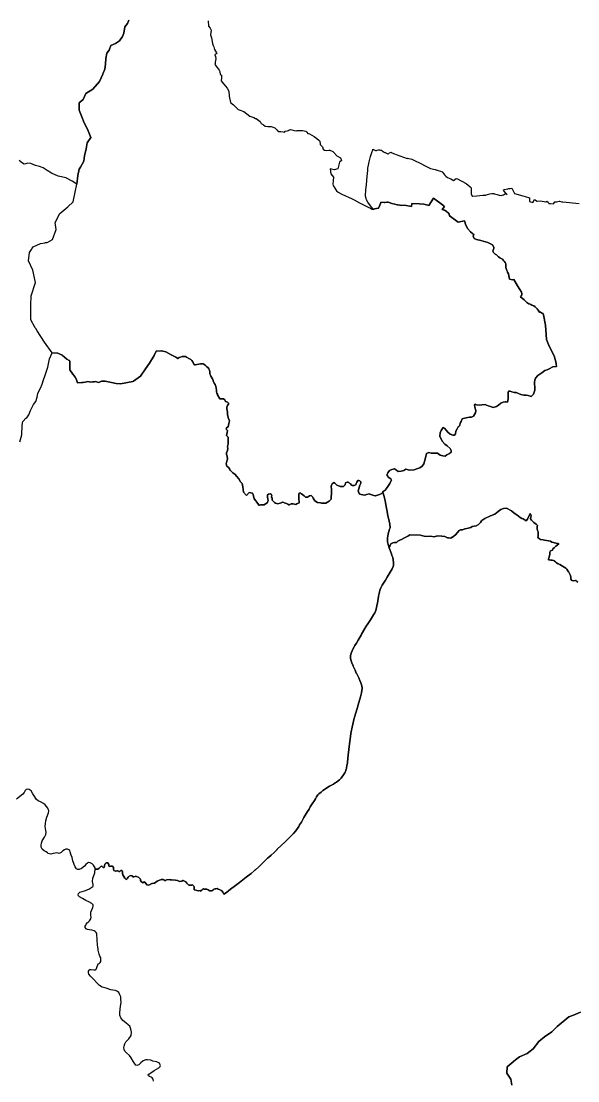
# Model space of a CAD drawing. Header units: metres. Extents: x 245125 to 394351, y 270578 to 4233311.
# Drawn here: x 292349 to 297692, y 4193140 to 4203312 of the extents above; entities that cross this region are included whole.
import ezdxf
from ezdxf.lldxf.tags import DXFTag

# ---------------------------------------------------------------- set-up
doc = ezdxf.new("R2010")
doc.units = ezdxf.units.M
doc.layers.add('ASTOTA', color=7, linetype='Continuous')
tags = doc.linetypes.add('HIDDEN', pattern=[0.375, 0.25, -0.125]).pattern_tags.tags
tags[6:7] = [DXFTag(74, 4), DXFTag(75, 0), DXFTag(340, '0'), DXFTag(46, 1.0), DXFTag(50, 0.0), DXFTag(44, 0.0), DXFTag(45, 0.0)]
tags[4:5] = [DXFTag(74, 4), DXFTag(75, 0), DXFTag(340, '0'), DXFTag(46, 1.0), DXFTag(50, 0.0), DXFTag(44, 0.0), DXFTag(45, 0.0)]

msp = doc.modelspace()

# ---------------------------------------------------------------- linework, layer by layer
at = {"layer": 'ASTOTA', "color": 253, "linetype": 'HIDDEN', "ltscale": 300}
for points in [[(293383, 4203322), (293369, 4203289), (293345, 4203259), (293335, 4203198), (293323, 4203164), (293294, 4203122), (293255, 4203099), (293209, 4203077), (293193, 4203034), (293170, 4203006), (293163, 4202954), (293157, 4202900), (293153, 4202850), (293136, 4202814), (293136, 4202814), (293132, 4202805), (293132, 4202804), (293101, 4202734), (293036, 4202660), (292971, 4202619), (292945, 4202561), (292906, 4202527), (292907, 4202459), (292931, 4202395), (292953, 4202337), (292986, 4202275), (293017, 4202196), (292981, 4202145), (292972, 4202086), (292956, 4202020), (292951, 4201968), (292918, 4201911), (292907, 4201892), (292894, 4201830), (292883, 4201746), (292837, 4201777), (292785, 4201804), (292780, 4201807), (292705, 4201825), (292639, 4201854), (292598, 4201878), (292561, 4201903), (292525, 4201916), (292487, 4201925), (292441, 4201946), (292408, 4201948), (292392, 4201942), (292379, 4201938), (292361, 4201949), (292329, 4201974)], [(294145, 4203314), (294148, 4203265), (294163, 4203245), (294172, 4203224), (294165, 4203180), (294177, 4203153), (294185, 4203096), (294189, 4203088), (294190, 4203085), (294198, 4203067), (294204, 4203039), (294224, 4203008), (294227, 4203001), (294209, 4202990), (294213, 4202973), (294216, 4202951), (294216, 4202949), (294212, 4202919), (294212, 4202917), (294210, 4202907), (294208, 4202895), (294231, 4202868), (294240, 4202853), (294248, 4202841), (294257, 4202828), (294258, 4202801), (294271, 4202792), (294271, 4202785), (294271, 4202776), (294271, 4202769), (294270, 4202739), (294292, 4202710), (294295, 4202706), (294326, 4202668), (294343, 4202639), (294344, 4202593), (294359, 4202530), (294387, 4202508), (294431, 4202464), (294451, 4202457), (294487, 4202445), (294544, 4202401), (294581, 4202386), (294599, 4202379), (294604, 4202376), (294643, 4202349), (294654, 4202331), (294674, 4202316), (294692, 4202303), (294716, 4202301), (294747, 4202300), (294785, 4202288), (294807, 4202266), (294816, 4202254), (294840, 4202252), (294865, 4202249), (294878, 4202247), (294882, 4202256), (294904, 4202260), (294915, 4202263), (294917, 4202264), (294917, 4202264), (294922, 4202267), (294922, 4202267), (294924, 4202268), (294935, 4202273), (294947, 4202268), (294968, 4202262), (294990, 4202258), (294999, 4202261), (295027, 4202261), (295049, 4202261), (295081, 4202255), (295092, 4202247), (295099, 4202232), (295118, 4202229), (295138, 4202219), (295162, 4202205), (295175, 4202195), (295187, 4202184), (295206, 4202169), (295215, 4202161), (295219, 4202132), (295220, 4202129), (295221, 4202126), (295224, 4202122), (295233, 4202115), (295240, 4202105), (295248, 4202082), (295259, 4202074), (295283, 4202070), (295303, 4202073), (295312, 4202075), (295340, 4202062), (295346, 4202054), (295350, 4202050), (295378, 4202018), (295415, 4201999), (295423, 4201975), (295405, 4201959), (295388, 4201893), (295353, 4201885), (295316, 4201893), (295320, 4201847), (295348, 4201815), (295343, 4201780), (295340, 4201746), (295343, 4201733), (295375, 4201682), (295392, 4201671), (295420, 4201655), (295427, 4201652), (295526, 4201606), (295544, 4201598), (295598, 4201569), (295686, 4201524), (295702, 4201516), (295717, 4201508), (295718, 4201508), (295734, 4201503), (295742, 4201509), (295761, 4201512), (295778, 4201517), (295791, 4201546), (295797, 4201561), (295801, 4201574), (295834, 4201570), (295839, 4201572), (295860, 4201575), (295871, 4201573), (295881, 4201570), (295907, 4201561), (295935, 4201554), (295958, 4201549), (295962, 4201549), (295985, 4201544), (295987, 4201544), (296002, 4201542), (296027, 4201547), (296095, 4201534), (296099, 4201563), (296173, 4201558), (296213, 4201554), (296253, 4201547), (296261, 4201543), (296306, 4201614), (296407, 4201538), (296413, 4201533), (296390, 4201505), (296400, 4201502), (296414, 4201499), (296430, 4201487), (296450, 4201469), (296456, 4201458), (296460, 4201445), (296468, 4201438), (296471, 4201436), (296544, 4201383), (296603, 4201394), (296618, 4201352), (296637, 4201317), (296663, 4201289), (296685, 4201270), (296693, 4201264), (296688, 4201248), (296696, 4201224), (296720, 4201216), (296762, 4201207), (296829, 4201188), (296872, 4201164), (296874, 4201163), (296878, 4201161), (296885, 4201139), (296885, 4201130), (296884, 4201122), (296880, 4201113), (296878, 4201107), (296879, 4201097), (296882, 4201091), (296888, 4201086), (296900, 4201076), (296912, 4201069), (296922, 4201060), (296928, 4201053), (296931, 4201050), (296943, 4201041), (296957, 4201032), (296970, 4201026), (296977, 4201019), (296986, 4201007), (296995, 4200994), (296997, 4200990), (296998, 4200989), (297001, 4200983), (297000, 4200968), (297001, 4200947), (297003, 4200936), (297010, 4200917), (297016, 4200907), (297017, 4200903), (297026, 4200886), (297034, 4200851), (297038, 4200836), (297064, 4200829), (297077, 4200831), (297114, 4200770), (297137, 4200737), (297153, 4200710), (297155, 4200696), (297154, 4200685), (297151, 4200679), (297143, 4200665), (297176, 4200637), (297204, 4200611), (297223, 4200598), (297235, 4200594), (297241, 4200592), (297252, 4200587), (297269, 4200578), (297282, 4200570), (297289, 4200564), (297301, 4200551), (297313, 4200536), (297326, 4200519), (297333, 4200517), (297353, 4200506), (297359, 4200504), (297363, 4200494), (297364, 4200493), (297382, 4200395), (297393, 4200257), (297418, 4200192), (297466, 4200098), (297483, 4200029), (297483, 4200028), (297486, 4200021), (297489, 4199998), (297452, 4199993), (297418, 4199974), (297399, 4199966), (297377, 4199957), (297347, 4199935), (297308, 4199909), (297285, 4199886), (297280, 4199867), (297278, 4199848), (297278, 4199827), (297279, 4199801), (297280, 4199769), (297268, 4199731), (297244, 4199708), (297217, 4199719), (297195, 4199722), (297173, 4199723), (297145, 4199727), (297100, 4199746), (297082, 4199748), (297058, 4199754), (297043, 4199759), (297027, 4199760), (297025, 4199747), (297023, 4199731), (297024, 4199713), (297024, 4199687), (297016, 4199656), (297004, 4199659), (296998, 4199658), (296996, 4199658), (296975, 4199656), (296953, 4199646), (296930, 4199627), (296913, 4199613), (296881, 4199604), (296855, 4199612), (296831, 4199619), (296815, 4199625), (296803, 4199632), (296770, 4199628), (296746, 4199625), (296719, 4199630), (296707, 4199636), (296699, 4199626), (296705, 4199605), (296714, 4199574), (296709, 4199551), (296702, 4199536), (296690, 4199521), (296673, 4199511), (296669, 4199511), (296652, 4199509), (296606, 4199501), (296581, 4199495), (296571, 4199470), (296566, 4199458), (296555, 4199427), (296550, 4199422), (296543, 4199417), (296535, 4199398), (296520, 4199375), (296518, 4199352), (296509, 4199338), (296491, 4199337), (296466, 4199347), (296444, 4199365), (296430, 4199386), (296414, 4199405), (296399, 4199410), (296380, 4199384), (296371, 4199360), (296368, 4199329), (296390, 4199281), (296415, 4199251), (296438, 4199235), (296467, 4199211), (296478, 4199190), (296476, 4199176), (296462, 4199162), (296436, 4199148), (296419, 4199136), (296398, 4199139), (296372, 4199147), (296346, 4199165), (296312, 4199166), (296283, 4199165), (296261, 4199171), (296241, 4199162), (296232, 4199132), (296221, 4199086), (296213, 4199063), (296198, 4199039), (296175, 4199023), (296146, 4199013), (296122, 4199005), (296078, 4199003), (296041, 4199010), (296022, 4199000), (295998, 4198991), (295968, 4198990), (295951, 4199002), (295934, 4199014), (295907, 4199009), (295886, 4198997), (295867, 4198976), (295858, 4198957), (295868, 4198943), (295873, 4198936), (295896, 4198919), (295903, 4198907), (295892, 4198882), (295887, 4198874), (295876, 4198855), (295862, 4198836), (295842, 4198811), (295825, 4198798), (295817, 4198794), (295819, 4198790), (295818, 4198788), (295804, 4198776), (295779, 4198764), (295751, 4198754), (295747, 4198755), (295735, 4198758), (295716, 4198765), (295697, 4198772), (295692, 4198774), (295663, 4198768), (295656, 4198765), (295640, 4198761), (295600, 4198772), (295589, 4198783), (295585, 4198804), (295589, 4198824), (295599, 4198858), (295610, 4198876), (295610, 4198890), (295601, 4198898), (295591, 4198902), (295586, 4198902), (295581, 4198901), (295570, 4198885), (295566, 4198873), (295560, 4198862), (295546, 4198856), (295535, 4198854), (295526, 4198854), (295519, 4198859), (295510, 4198869), (295505, 4198875), (295494, 4198883), (295492, 4198884), (295487, 4198887), (295477, 4198888), (295463, 4198879), (295458, 4198862), (295443, 4198845), (295440, 4198844), (295417, 4198844), (295411, 4198844), (295389, 4198854), (295379, 4198859), (295361, 4198876), (295350, 4198883), (295334, 4198872), (295326, 4198848), (295327, 4198816), (295327, 4198771), (295326, 4198750), (295323, 4198724), (295306, 4198704), (295272, 4198686), (295255, 4198685), (295232, 4198686), (295222, 4198687), (295192, 4198692), (295168, 4198706), (295153, 4198733), (295147, 4198742), (295133, 4198760), (295116, 4198754), (295096, 4198742), (295079, 4198741), (295064, 4198756), (295040, 4198773), (295032, 4198778), (295026, 4198784), (295017, 4198781), (295014, 4198774), (295015, 4198733), (295017, 4198689), (294994, 4198678), (294984, 4198671), (294961, 4198678), (294957, 4198679), (294952, 4198679), (294941, 4198678), (294929, 4198672), (294923, 4198668), (294919, 4198669), (294910, 4198675), (294902, 4198678), (294897, 4198681), (294895, 4198682), (294887, 4198686), (294873, 4198689), (294870, 4198690), (294862, 4198693), (294856, 4198693), (294844, 4198689), (294812, 4198680), (294791, 4198684), (294781, 4198690), (294770, 4198700), (294760, 4198710), (294760, 4198711), (294757, 4198714), (294759, 4198722), (294757, 4198737), (294750, 4198741), (294751, 4198745), (294755, 4198757), (294750, 4198770), (294741, 4198774), (294738, 4198775), (294725, 4198771), (294723, 4198770), (294723, 4198770), (294714, 4198766), (294713, 4198762), (294712, 4198756), (294713, 4198748), (294713, 4198742), (294717, 4198725), (294718, 4198719), (294719, 4198713), (294720, 4198711), (294717, 4198703), (294712, 4198691), (294681, 4198670), (294680, 4198670), (294672, 4198670), (294653, 4198669), (294647, 4198668), (294636, 4198666), (294632, 4198665), (294631, 4198667), (294621, 4198683), (294620, 4198683), (294609, 4198699), (294604, 4198704), (294587, 4198728), (294576, 4198767), (294568, 4198781), (294539, 4198787), (294512, 4198759), (294482, 4198789), (294476, 4198841), (294470, 4198873), (294455, 4198891), (294438, 4198918), (294416, 4198943), (294402, 4198959), (294381, 4198975), (294355, 4199001), (294353, 4199003), (294352, 4199011), (294351, 4199012), (294340, 4199026), (294323, 4199039), (294317, 4199063), (294323, 4199088), (294329, 4199106), (294327, 4199135), (294320, 4199152), (294319, 4199167), (294330, 4199189), (294332, 4199212), (294331, 4199225), (294330, 4199230), (294336, 4199256), (294336, 4199299), (294336, 4199309), (294337, 4199320), (294320, 4199335), (294327, 4199364), (294329, 4199382), (294316, 4199394), (294320, 4199407), (294335, 4199417), (294341, 4199449), (294348, 4199474), (294338, 4199497), (294335, 4199507), (294332, 4199523), (294331, 4199533), (294331, 4199533), (294330, 4199559), (294322, 4199590), (294323, 4199608), (294331, 4199623), (294342, 4199643), (294334, 4199650), (294330, 4199654), (294310, 4199660), (294303, 4199676), (294292, 4199688), (294255, 4199687), (294235, 4199725), (294234, 4199731), (294228, 4199740), (294225, 4199753), (294224, 4199768), (294220, 4199791), (294216, 4199806), (294211, 4199823), (294203, 4199837), (294193, 4199860), (294193, 4199861), (294184, 4199880), (294171, 4199903), (294165, 4199915), (294159, 4199928), (294159, 4199945), (294157, 4199962), (294151, 4199973), (294144, 4199983), (294128, 4199998), (294117, 4200006), (294101, 4200018), (294097, 4200023), (294095, 4200025), (294089, 4200024), (294085, 4200024), (294070, 4200022), (294054, 4200019), (294053, 4200019), (294035, 4200015), (294022, 4200012), (294014, 4200014), (294003, 4200027), (293996, 4200042), (293988, 4200055), (293977, 4200064), (293958, 4200073), (293937, 4200086), (293926, 4200093), (293910, 4200094), (293895, 4200092), (293878, 4200087), (293867, 4200083), (293857, 4200076), (293855, 4200075), (293853, 4200074), (293835, 4200086), (293790, 4200109), (293738, 4200138), (293736, 4200138), (293695, 4200146), (293694, 4200146), (293645, 4200145), (293625, 4200103), (293582, 4200028), (293543, 4199973), (293494, 4199905), (293426, 4199855), (293422, 4199854), (293301, 4199831), (293262, 4199835), (293154, 4199856), (293120, 4199855), (293093, 4199843), (293081, 4199847), (293063, 4199852), (293048, 4199849), (293032, 4199850), (293015, 4199846), (293005, 4199849), (292990, 4199854), (292977, 4199851), (292964, 4199845), (292944, 4199844), (292930, 4199844), (292891, 4199841), (292881, 4199869), (292870, 4199890), (292868, 4199893), (292857, 4199907), (292847, 4199920), (292846, 4199922), (292817, 4199966), (292817, 4199989), (292816, 4200025), (292815, 4200045), (292814, 4200054), (292810, 4200056), (292787, 4200067), (292741, 4200106), (292700, 4200124), (292646, 4200127), (292573, 4200232), (292501, 4200339), (292488, 4200361), (292484, 4200368), (292441, 4200445), (292441, 4200458), (292441, 4200466), (292443, 4200585), (292444, 4200676), (292485, 4200803), (292461, 4200920), (292418, 4201012), (292430, 4201091), (292448, 4201119), (292452, 4201126), (292464, 4201145), (292533, 4201179), (292575, 4201185), (292583, 4201186), (292598, 4201188), (292598, 4201188), (292604, 4201189), (292651, 4201215), (292684, 4201311), (292676, 4201378), (292720, 4201465), (292797, 4201528), (292847, 4201579), (292868, 4201669), (292883, 4201746), (292894, 4201830), (292907, 4201892), (292918, 4201911), (292951, 4201968), (292956, 4202020), (292972, 4202086), (292981, 4202145), (293017, 4202196), (292986, 4202275), (292953, 4202337), (292931, 4202395), (292907, 4202459), (292906, 4202527), (292945, 4202561), (292971, 4202619), (293036, 4202660), (293101, 4202734), (293132, 4202804), (293132, 4202805), (293136, 4202814), (293136, 4202814), (293153, 4202850), (293157, 4202900), (293163, 4202954), (293170, 4203006), (293193, 4203034), (293209, 4203077), (293255, 4203099), (293294, 4203122), (293323, 4203164), (293335, 4203198), (293345, 4203259), (293369, 4203289), (293383, 4203322)], [(297693, 4197926), (297683, 4197933), (297680, 4197935), (297677, 4197938), (297676, 4197944), (297670, 4197943), (297648, 4197938), (297634, 4197942), (297626, 4197955), (297626, 4197961), (297626, 4197964), (297624, 4197974), (297621, 4197990), (297616, 4198003), (297609, 4198016), (297605, 4198023), (297605, 4198024), (297603, 4198027), (297597, 4198035), (297586, 4198052), (297576, 4198062), (297544, 4198081), (297520, 4198095), (297503, 4198102), (297487, 4198112), (297477, 4198121), (297469, 4198128), (297468, 4198130), (297459, 4198134), (297445, 4198137), (297432, 4198138), (297420, 4198140), (297411, 4198140), (297411, 4198149), (297415, 4198158), (297418, 4198168), (297421, 4198182), (297424, 4198191), (297424, 4198203), (297425, 4198213), (297426, 4198221), (297431, 4198227), (297439, 4198230), (297449, 4198233), (297451, 4198239), (297453, 4198246), (297465, 4198257), (297482, 4198273), (297509, 4198295), (297503, 4198297), (297492, 4198299), (297459, 4198306), (297442, 4198311), (297430, 4198319), (297411, 4198324), (297393, 4198326), (297372, 4198331), (297359, 4198333), (297335, 4198335), (297323, 4198343), (297310, 4198355), (297312, 4198372), (297313, 4198386), (297313, 4198411), (297305, 4198423), (297301, 4198438), (297301, 4198442), (297301, 4198461), (297304, 4198472), (297294, 4198484), (297270, 4198498), (297249, 4198521), (297239, 4198533), (297241, 4198550), (297246, 4198562), (297235, 4198587), (297209, 4198531), (297197, 4198515), (297169, 4198533), (297155, 4198539), (297139, 4198548), (297106, 4198574), (297081, 4198588), (297057, 4198610), (297008, 4198637), (296978, 4198634), (296953, 4198623), (296928, 4198605), (296896, 4198578), (296855, 4198563), (296801, 4198538), (296771, 4198517), (296769, 4198515), (296768, 4198514), (296757, 4198498), (296739, 4198481), (296718, 4198466), (296679, 4198460), (296666, 4198450), (296627, 4198443), (296608, 4198437), (296584, 4198430), (296566, 4198429), (296552, 4198422), (296517, 4198381), (296490, 4198360), (296485, 4198357), (296472, 4198350), (296452, 4198352), (296440, 4198353), (296415, 4198364), (296386, 4198368), (296345, 4198370), (296313, 4198362), (296277, 4198367), (296244, 4198366), (296218, 4198369), (296191, 4198376), (296183, 4198378), (296079, 4198380), (296079, 4198380), (296062, 4198367), (296027, 4198353), (296001, 4198336), (295989, 4198332), (295965, 4198320), (295961, 4198316), (295953, 4198306), (295932, 4198308), (295917, 4198304), (295898, 4198293), (295888, 4198271), (295888, 4198270), (295881, 4198257), (295872, 4198288), (295866, 4198315), (295864, 4198350), (295872, 4198390), (295886, 4198435), (295890, 4198448), (295887, 4198482), (295881, 4198513), (295869, 4198566), (295862, 4198601), (295861, 4198606), (295853, 4198654), (295843, 4198707), (295833, 4198750), (295819, 4198790), (295817, 4198794), (295825, 4198798), (295842, 4198811), (295862, 4198836), (295876, 4198855), (295887, 4198874), (295892, 4198882), (295903, 4198907), (295896, 4198919), (295873, 4198936), (295868, 4198943), (295858, 4198957), (295867, 4198976), (295886, 4198997), (295907, 4199009), (295934, 4199014), (295951, 4199002), (295968, 4198990), (295998, 4198991), (296022, 4199000), (296041, 4199010), (296078, 4199003), (296122, 4199005), (296146, 4199013), (296175, 4199023), (296198, 4199039), (296213, 4199063), (296221, 4199086), (296232, 4199132), (296241, 4199162), (296261, 4199171), (296283, 4199165), (296312, 4199166), (296346, 4199165), (296372, 4199147), (296398, 4199139), (296419, 4199136), (296436, 4199148), (296462, 4199162), (296476, 4199176), (296478, 4199190), (296467, 4199211), (296438, 4199235), (296415, 4199251), (296390, 4199281), (296368, 4199329), (296371, 4199360), (296380, 4199384), (296399, 4199410), (296414, 4199405), (296430, 4199386), (296444, 4199365), (296466, 4199347), (296491, 4199337), (296509, 4199338), (296518, 4199352), (296520, 4199375), (296535, 4199398), (296543, 4199417), (296550, 4199422), (296555, 4199427), (296566, 4199458), (296571, 4199470), (296581, 4199495), (296606, 4199501), (296652, 4199509), (296669, 4199511), (296673, 4199511), (296690, 4199521), (296702, 4199536), (296709, 4199551), (296714, 4199574), (296705, 4199605), (296699, 4199626), (296707, 4199636), (296719, 4199630), (296746, 4199625), (296770, 4199628), (296803, 4199632), (296815, 4199625), (296831, 4199619), (296855, 4199612), (296881, 4199604), (296913, 4199613), (296930, 4199627), (296953, 4199646), (296975, 4199656), (296996, 4199658), (296998, 4199658), (297004, 4199659), (297016, 4199656), (297024, 4199687), (297024, 4199713), (297023, 4199731), (297025, 4199747), (297027, 4199760), (297043, 4199759), (297058, 4199754), (297082, 4199748), (297100, 4199746), (297145, 4199727), (297173, 4199723), (297195, 4199722), (297217, 4199719), (297244, 4199708), (297268, 4199731), (297280, 4199769), (297279, 4199801), (297278, 4199827), (297278, 4199848), (297280, 4199867), (297285, 4199886), (297308, 4199909), (297347, 4199935), (297377, 4199957), (297399, 4199966), (297418, 4199974), (297452, 4199993), (297489, 4199998), (297486, 4200021), (297483, 4200028), (297483, 4200029), (297466, 4200098), (297418, 4200192), (297393, 4200257), (297382, 4200395), (297364, 4200493), (297363, 4200494), (297359, 4200504), (297353, 4200506), (297333, 4200517), (297326, 4200519), (297313, 4200536), (297301, 4200551), (297289, 4200564), (297282, 4200570), (297269, 4200578), (297252, 4200587), (297241, 4200592), (297235, 4200594), (297223, 4200598), (297204, 4200611), (297176, 4200637), (297143, 4200665), (297151, 4200679), (297154, 4200685), (297155, 4200696), (297153, 4200710), (297137, 4200737), (297114, 4200770), (297077, 4200831), (297064, 4200829), (297038, 4200836), (297034, 4200851), (297026, 4200886), (297017, 4200903), (297016, 4200907), (297010, 4200917), (297003, 4200936), (297001, 4200947), (297000, 4200968), (297001, 4200983), (296998, 4200989), (296997, 4200990), (296995, 4200994), (296986, 4201007), (296977, 4201019), (296970, 4201026), (296957, 4201032), (296943, 4201041), (296931, 4201050), (296928, 4201053), (296922, 4201060), (296912, 4201069), (296900, 4201076), (296888, 4201086), (296882, 4201091), (296879, 4201097), (296878, 4201107), (296880, 4201113), (296884, 4201122), (296885, 4201130), (296885, 4201139), (296878, 4201161), (296874, 4201163), (296872, 4201164), (296829, 4201188), (296762, 4201207), (296720, 4201216), (296696, 4201224), (296688, 4201248), (296693, 4201264), (296685, 4201270), (296663, 4201289), (296637, 4201317), (296618, 4201352), (296603, 4201394), (296544, 4201383), (296471, 4201436), (296468, 4201438), (296460, 4201445), (296456, 4201458), (296450, 4201469), (296430, 4201487), (296414, 4201499), (296400, 4201502), (296390, 4201505), (296413, 4201533), (296407, 4201538), (296306, 4201614), (296261, 4201543), (296253, 4201547), (296213, 4201554), (296173, 4201558), (296099, 4201563), (296095, 4201534), (296027, 4201547), (296002, 4201542), (295987, 4201544), (295985, 4201544), (295962, 4201549), (295958, 4201549), (295935, 4201554), (295907, 4201561), (295881, 4201570), (295871, 4201573), (295860, 4201575), (295839, 4201572), (295834, 4201570), (295801, 4201574), (295797, 4201561), (295791, 4201546), (295778, 4201517), (295761, 4201512), (295742, 4201509), (295734, 4201503), (295714, 4201524), (295712, 4201527), (295677, 4201573), (295664, 4201597), (295660, 4201609), (295655, 4201632), (295655, 4201654), (295656, 4201673), (295658, 4201692), (295660, 4201714), (295666, 4201775), (295667, 4201788), (295674, 4201848), (295677, 4201879), (295678, 4201900), (295682, 4201928), (295690, 4201963), (295703, 4202012), (295714, 4202051), (295724, 4202077), (295726, 4202082), (295751, 4202069), (295759, 4202070), (295766, 4202073), (295779, 4202077), (295790, 4202076), (295798, 4202072), (295808, 4202072), (295814, 4202068), (295833, 4202055), (295839, 4202052), (295843, 4202050), (295863, 4202041), (295869, 4202038), (295872, 4202036), (295885, 4202049), (295900, 4202054), (295906, 4202049), (295934, 4202038), (295948, 4202033), (296053, 4201995), (296058, 4201998), (296100, 4201988), (296206, 4201935), (296208, 4201934), (296278, 4201898), (296323, 4201887), (296330, 4201884), (296331, 4201884), (296352, 4201879), (296374, 4201872), (296391, 4201864), (296405, 4201847), (296411, 4201838), (296425, 4201824), (296441, 4201812), (296456, 4201805), (296472, 4201797), (296489, 4201790), (296494, 4201785), (296499, 4201781), (296523, 4201802), (296526, 4201803), (296536, 4201799), (296565, 4201783), (296578, 4201776), (296579, 4201775), (296621, 4201752), (296623, 4201751), (296636, 4201742), (296637, 4201741), (296660, 4201720), (296663, 4201718), (296664, 4201717), (296668, 4201711), (296669, 4201696), (296669, 4201678), (296669, 4201666), (296670, 4201655), (296677, 4201633), (296682, 4201633), (296682, 4201633), (296723, 4201636), (296782, 4201640), (296807, 4201642), (296808, 4201642), (296810, 4201644), (296811, 4201644), (296812, 4201645), (296825, 4201647), (296848, 4201655), (296849, 4201655), (296866, 4201658), (296885, 4201656), (296890, 4201655), (296891, 4201654), (296917, 4201647), (296938, 4201642), (296956, 4201637), (296967, 4201640), (296979, 4201644), (296987, 4201651), (296998, 4201657), (297005, 4201655), (297014, 4201649), (297006, 4201659), (296982, 4201684), (296978, 4201694), (296990, 4201695), (297005, 4201698), (297020, 4201702), (297031, 4201705), (297043, 4201705), (297058, 4201710), (297086, 4201657), (297165, 4201635), (297188, 4201628), (297228, 4201617), (297230, 4201580), (297261, 4201570), (297277, 4201601), (297303, 4201585), (297334, 4201588), (297384, 4201577), (297394, 4201585), (297407, 4201575), (297414, 4201561), (297430, 4201561), (297458, 4201558), (297471, 4201576), (297489, 4201576), (297512, 4201584), (297518, 4201583), (297540, 4201579), (297548, 4201578), (297705, 4201563)], [(292335, 4199273), (292355, 4199341), (292358, 4199433), (292366, 4199469), (292369, 4199472), (292394, 4199501), (292397, 4199502), (292398, 4199502), (292401, 4199504), (292402, 4199504), (292403, 4199505), (292422, 4199533), (292437, 4199576), (292468, 4199631), (292490, 4199661), (292502, 4199703), (292508, 4199739), (292522, 4199766), (292533, 4199790), (292549, 4199828), (292564, 4199870), (292576, 4199904), (292592, 4199951), (292605, 4199990), (292622, 4200071), (292646, 4200127), (292700, 4200124), (292741, 4200106), (292787, 4200067), (292810, 4200056), (292814, 4200054), (292815, 4200045), (292816, 4200025), (292817, 4199989), (292817, 4199966), (292846, 4199922), (292847, 4199920), (292857, 4199907), (292868, 4199893), (292870, 4199890), (292881, 4199869), (292891, 4199841), (292930, 4199844), (292944, 4199844), (292964, 4199845), (292977, 4199851), (292990, 4199854), (293005, 4199849), (293015, 4199846), (293032, 4199850), (293048, 4199849), (293063, 4199852), (293081, 4199847), (293093, 4199843), (293120, 4199855), (293154, 4199856), (293262, 4199835), (293301, 4199831), (293422, 4199854), (293426, 4199855), (293494, 4199905), (293543, 4199973), (293582, 4200028), (293625, 4200103), (293645, 4200145), (293694, 4200146), (293695, 4200146), (293736, 4200138), (293738, 4200138), (293790, 4200109), (293835, 4200086), (293853, 4200074), (293855, 4200075), (293857, 4200076), (293867, 4200083), (293878, 4200087), (293895, 4200092), (293910, 4200094), (293926, 4200093), (293937, 4200086), (293958, 4200073), (293977, 4200064), (293988, 4200055), (293996, 4200042), (294003, 4200027), (294014, 4200014), (294022, 4200012), (294035, 4200015), (294053, 4200019), (294054, 4200019), (294070, 4200022), (294085, 4200024), (294089, 4200024), (294095, 4200025), (294097, 4200023), (294101, 4200018), (294117, 4200006), (294128, 4199998), (294144, 4199983), (294151, 4199973), (294157, 4199962), (294159, 4199945), (294159, 4199928), (294165, 4199915), (294171, 4199903), (294184, 4199880), (294193, 4199861), (294193, 4199860), (294203, 4199837), (294211, 4199823), (294216, 4199806), (294220, 4199791), (294224, 4199768), (294225, 4199753), (294228, 4199740), (294234, 4199731), (294235, 4199725), (294255, 4199687), (294292, 4199688), (294303, 4199676), (294310, 4199660), (294330, 4199654), (294334, 4199650), (294342, 4199643), (294331, 4199623), (294323, 4199608), (294322, 4199590), (294330, 4199559), (294331, 4199533), (294332, 4199523), (294335, 4199507), (294338, 4199497), (294348, 4199474), (294341, 4199449), (294335, 4199417), (294320, 4199407), (294316, 4199394), (294329, 4199382), (294327, 4199364), (294320, 4199335), (294337, 4199320), (294336, 4199309), (294336, 4199299), (294336, 4199256), (294330, 4199230), (294331, 4199225), (294332, 4199212), (294330, 4199189), (294319, 4199167), (294320, 4199152), (294327, 4199135), (294329, 4199106), (294323, 4199088), (294317, 4199063), (294323, 4199039), (294340, 4199026), (294351, 4199012), (294352, 4199011), (294353, 4199003), (294355, 4199001), (294381, 4198975), (294402, 4198959), (294416, 4198943), (294438, 4198918), (294455, 4198891), (294470, 4198873), (294476, 4198841), (294482, 4198789), (294512, 4198759), (294539, 4198787), (294568, 4198781), (294576, 4198767), (294587, 4198728), (294604, 4198704), (294609, 4198699), (294620, 4198683), (294621, 4198683), (294631, 4198667), (294632, 4198665), (294636, 4198666), (294647, 4198668), (294653, 4198669), (294672, 4198670), (294680, 4198670), (294681, 4198670), (294712, 4198691), (294717, 4198703), (294720, 4198711), (294719, 4198713), (294718, 4198719), (294717, 4198725), (294713, 4198742), (294713, 4198748), (294712, 4198756), (294713, 4198762), (294714, 4198766), (294723, 4198770), (294723, 4198770), (294725, 4198771), (294738, 4198775), (294741, 4198774), (294750, 4198770), (294755, 4198757), (294751, 4198745), (294750, 4198741), (294757, 4198737), (294759, 4198722), (294757, 4198714), (294760, 4198711), (294760, 4198710), (294770, 4198700), (294781, 4198690), (294791, 4198684), (294812, 4198680), (294844, 4198689), (294856, 4198693), (294862, 4198693), (294870, 4198690), (294873, 4198689), (294887, 4198686), (294895, 4198682), (294897, 4198681), (294902, 4198678), (294910, 4198675), (294919, 4198669), (294923, 4198668), (294929, 4198672), (294941, 4198678), (294952, 4198679), (294957, 4198679), (294961, 4198678), (294984, 4198671), (294994, 4198678), (295017, 4198689), (295015, 4198733), (295014, 4198774), (295017, 4198781), (295026, 4198784), (295032, 4198778), (295040, 4198773), (295064, 4198756), (295079, 4198741), (295096, 4198742), (295116, 4198754), (295133, 4198760), (295147, 4198742), (295153, 4198733), (295168, 4198706), (295192, 4198692), (295222, 4198687), (295232, 4198686), (295255, 4198685), (295272, 4198686), (295306, 4198704), (295323, 4198724), (295326, 4198750), (295327, 4198771), (295327, 4198816), (295326, 4198848), (295334, 4198872), (295350, 4198883), (295361, 4198876), (295379, 4198859), (295389, 4198854), (295411, 4198844), (295417, 4198844), (295440, 4198844), (295443, 4198845), (295458, 4198862), (295463, 4198879), (295477, 4198888), (295487, 4198887), (295492, 4198884), (295494, 4198883), (295505, 4198875), (295510, 4198869), (295519, 4198859), (295526, 4198854), (295535, 4198854), (295546, 4198856), (295560, 4198862), (295566, 4198873), (295570, 4198885), (295581, 4198901), (295586, 4198902), (295591, 4198902), (295601, 4198898), (295610, 4198890), (295610, 4198876), (295599, 4198858), (295589, 4198824), (295585, 4198804), (295589, 4198783), (295600, 4198772), (295640, 4198761), (295656, 4198765), (295663, 4198768), (295692, 4198774), (295697, 4198772), (295716, 4198765), (295735, 4198758), (295747, 4198755), (295751, 4198754), (295779, 4198764), (295804, 4198776), (295818, 4198788), (295819, 4198790), (295833, 4198750), (295843, 4198707), (295853, 4198654), (295861, 4198606), (295862, 4198601), (295869, 4198566), (295881, 4198513), (295887, 4198482), (295890, 4198448), (295886, 4198435), (295872, 4198390), (295864, 4198350), (295866, 4198315), (295872, 4198288), (295881, 4198257), (295904, 4198197), (295908, 4198183), (295915, 4198163), (295924, 4198115), (295922, 4198088), (295921, 4198076), (295911, 4198056), (295863, 4197974), (295846, 4197947), (295815, 4197898), (295802, 4197872), (295792, 4197851), (295787, 4197832), (295784, 4197822), (295781, 4197801), (295780, 4197794), (295778, 4197782), (295776, 4197774), (295771, 4197744), (295759, 4197683), (295752, 4197655), (295743, 4197633), (295731, 4197614), (295711, 4197582), (295701, 4197566), (295670, 4197516), (295668, 4197513), (295652, 4197487), (295649, 4197482), (295615, 4197426), (295615, 4197425), (295611, 4197419), (295611, 4197419), (295585, 4197370), (295568, 4197342), (295553, 4197318), (295546, 4197307), (295530, 4197277), (295526, 4197268), (295517, 4197245), (295517, 4197243), (295514, 4197235), (295511, 4197218), (295511, 4197196), (295511, 4197194), (295512, 4197184), (295513, 4197181), (295523, 4197151), (295535, 4197122), (295536, 4197120), (295554, 4197082), (295566, 4197054), (295568, 4197049), (295570, 4197046), (295590, 4197008), (295600, 4196984), (295610, 4196959), (295619, 4196932), (295622, 4196910), (295622, 4196907), (295616, 4196864), (295605, 4196827), (295591, 4196773), (295576, 4196726), (295576, 4196725), (295574, 4196715), (295549, 4196632), (295548, 4196630), (295547, 4196626), (295546, 4196622), (295526, 4196536), (295516, 4196491), (295514, 4196474), (295510, 4196446), (295498, 4196349), (295485, 4196237), (295484, 4196231), (295482, 4196202), (295480, 4196192), (295476, 4196164), (295473, 4196145), (295471, 4196137), (295469, 4196132), (295462, 4196109), (295456, 4196097), (295456, 4196097), (295448, 4196086), (295420, 4196045), (295406, 4196030), (295376, 4196008), (295362, 4195999), (295347, 4195989), (295310, 4195968), (295246, 4195928), (295241, 4195923), (295228, 4195912), (295207, 4195895), (295204, 4195892), (295199, 4195887), (295198, 4195885), (295183, 4195866), (295173, 4195847), (295164, 4195832), (295143, 4195800), (295124, 4195770), (295113, 4195748), (295097, 4195724), (295063, 4195667), (295063, 4195667), (295062, 4195667), (295042, 4195629), (295039, 4195624), (295022, 4195597), (295014, 4195582), (294985, 4195539), (294962, 4195513), (294939, 4195491), (294913, 4195464), (294889, 4195441), (294888, 4195440), (294884, 4195435), (294883, 4195434), (294845, 4195399), (294806, 4195362), (294805, 4195360), (294777, 4195332), (294747, 4195305), (294722, 4195283), (294713, 4195276), (294702, 4195265), (294673, 4195235), (294631, 4195195), (294598, 4195166), (294596, 4195164), (294590, 4195159), (294587, 4195156), (294556, 4195131), (294508, 4195095), (294508, 4195095), (294444, 4195045), (294405, 4195014), (294359, 4194979), (294358, 4194978), (294321, 4194949), (294294, 4194931), (294285, 4194952), (294279, 4194961), (294270, 4194966), (294264, 4194969), (294249, 4194975), (294241, 4194979), (294230, 4194985), (294219, 4194984), (294210, 4194983), (294193, 4194977), (294188, 4194967), (294187, 4194966), (294177, 4194963), (294158, 4194965), (294153, 4194966), (294152, 4194967), (294143, 4194974), (294132, 4194980), (294125, 4194979), (294122, 4194978), (294112, 4194980), (294105, 4194981), (294098, 4194983), (294091, 4194977), (294085, 4194972), (294081, 4194969), (294079, 4194966), (294075, 4194960), (294069, 4194961), (294069, 4194962), (294066, 4194967), (294051, 4194965), (294035, 4194966), (294014, 4194973), (294011, 4194974), (294011, 4194977), (294011, 4194992), (294009, 4194998), (294008, 4195001), (294005, 4195007), (293997, 4195017), (293990, 4195021), (293987, 4195019), (293983, 4195017), (293978, 4195017), (293957, 4195017), (293941, 4195034), (293940, 4195035), (293939, 4195036), (293931, 4195051), (293905, 4195063), (293901, 4195062), (293890, 4195057), (293887, 4195056), (293873, 4195054), (293863, 4195056), (293849, 4195064), (293848, 4195064), (293830, 4195066), (293792, 4195069), (293780, 4195070), (293779, 4195070), (293769, 4195071), (293745, 4195069), (293744, 4195068), (293736, 4195062), (293727, 4195063), (293717, 4195068), (293711, 4195072), (293693, 4195073), (293654, 4195057), (293630, 4195038), (293606, 4195035), (293604, 4195034), (293591, 4195028), (293586, 4195025), (293573, 4195017), (293556, 4195020), (293540, 4195044), (293530, 4195050), (293518, 4195041), (293502, 4195053), (293494, 4195064), (293495, 4195075), (293478, 4195092), (293448, 4195103), (293443, 4195102), (293430, 4195098), (293421, 4195099), (293413, 4195106), (293403, 4195110), (293385, 4195104), (293383, 4195102), (293375, 4195096), (293368, 4195085), (293366, 4195081), (293362, 4195074), (293356, 4195071), (293353, 4195074), (293345, 4195085), (293335, 4195102), (293326, 4195117), (293321, 4195128), (293320, 4195147), (293318, 4195155), (293316, 4195160), (293313, 4195159), (293306, 4195158), (293296, 4195150), (293286, 4195150), (293283, 4195151), (293277, 4195154), (293267, 4195155), (293258, 4195152), (293257, 4195151), (293253, 4195153), (293239, 4195160), (293238, 4195164), (293236, 4195168), (293236, 4195173), (293236, 4195185), (293234, 4195188), (293226, 4195199), (293225, 4195201), (293222, 4195201), (293212, 4195201), (293207, 4195201), (293207, 4195201), (293195, 4195198), (293190, 4195204), (293190, 4195206), (293189, 4195216), (293180, 4195231), (293173, 4195231), (293164, 4195232), (293158, 4195225), (293153, 4195219), (293153, 4195219), (293153, 4195218), (293150, 4195205), (293144, 4195189), (293136, 4195189), (293124, 4195199), (293123, 4195199), (293113, 4195198), (293110, 4195195), (293104, 4195189), (293096, 4195181), (293084, 4195173), (293079, 4195171), (293078, 4195171), (293072, 4195171), (293070, 4195171), (293060, 4195170), (293059, 4195184), (293054, 4195194), (293044, 4195211), (293031, 4195223), (293011, 4195231), (292995, 4195234), (292984, 4195229), (292971, 4195216), (292958, 4195200), (292927, 4195179), (292905, 4195168), (292893, 4195167), (292879, 4195176), (292868, 4195193), (292859, 4195216), (292846, 4195253), (292838, 4195284), (292830, 4195307), (292825, 4195317), (292820, 4195338), (292817, 4195350), (292807, 4195357), (292792, 4195362), (292777, 4195364), (292765, 4195358), (292750, 4195347), (292733, 4195330), (292721, 4195324), (292712, 4195323), (292704, 4195324), (292689, 4195328), (292674, 4195326), (292656, 4195322), (292635, 4195317), (292620, 4195318), (292609, 4195321), (292600, 4195327), (292589, 4195337), (292569, 4195347), (292549, 4195364), (292540, 4195383), (292541, 4195402), (292544, 4195422), (292551, 4195442), (292574, 4195479), (292586, 4195505), (292589, 4195528), (292587, 4195543), (292578, 4195580), (292582, 4195609), (292587, 4195636), (292596, 4195671), (292611, 4195711), (292615, 4195733), (292606, 4195756), (292580, 4195790), (292563, 4195803), (292534, 4195818), (292512, 4195827), (292495, 4195839), (292474, 4195877), (292462, 4195896), (292445, 4195924), (292427, 4195937), (292409, 4195941), (292396, 4195935), (292386, 4195928), (292376, 4195909), (292365, 4195891), (292304, 4195844)], [(292335, 4199273), (292355, 4199341), (292358, 4199433), (292366, 4199469), (292369, 4199472), (292394, 4199501), (292397, 4199502), (292398, 4199502), (292401, 4199504), (292402, 4199504), (292403, 4199505), (292422, 4199533), (292437, 4199576), (292468, 4199631), (292490, 4199661), (292502, 4199703), (292508, 4199739), (292522, 4199766), (292533, 4199790), (292549, 4199828), (292564, 4199870), (292576, 4199904), (292592, 4199951), (292605, 4199990), (292622, 4200071), (292646, 4200127), (292700, 4200124), (292741, 4200106), (292787, 4200067), (292810, 4200056), (292814, 4200054), (292815, 4200045), (292816, 4200025), (292817, 4199989), (292817, 4199966), (292846, 4199922), (292847, 4199920), (292857, 4199907), (292868, 4199893), (292870, 4199890), (292881, 4199869), (292891, 4199841), (292930, 4199844), (292944, 4199844), (292964, 4199845), (292977, 4199851), (292990, 4199854), (293005, 4199849), (293015, 4199846), (293032, 4199850), (293048, 4199849), (293063, 4199852), (293081, 4199847), (293093, 4199843), (293120, 4199855), (293154, 4199856), (293262, 4199835), (293301, 4199831), (293422, 4199854), (293426, 4199855), (293494, 4199905), (293543, 4199973), (293582, 4200028), (293625, 4200103), (293645, 4200145), (293694, 4200146), (293695, 4200146), (293736, 4200138), (293738, 4200138), (293790, 4200109), (293835, 4200086), (293853, 4200074), (293855, 4200075), (293857, 4200076), (293867, 4200083), (293878, 4200087), (293895, 4200092), (293910, 4200094), (293926, 4200093), (293937, 4200086), (293958, 4200073), (293977, 4200064), (293988, 4200055), (293996, 4200042), (294003, 4200027), (294014, 4200014), (294022, 4200012), (294035, 4200015), (294053, 4200019), (294054, 4200019), (294070, 4200022), (294085, 4200024), (294089, 4200024), (294095, 4200025), (294097, 4200023), (294101, 4200018), (294117, 4200006), (294128, 4199998), (294144, 4199983), (294151, 4199973), (294157, 4199962), (294159, 4199945), (294159, 4199928), (294165, 4199915), (294171, 4199903), (294184, 4199880), (294193, 4199861), (294193, 4199860), (294203, 4199837), (294211, 4199823), (294216, 4199806), (294220, 4199791), (294224, 4199768), (294225, 4199753), (294228, 4199740), (294234, 4199731), (294235, 4199725), (294255, 4199687), (294292, 4199688), (294303, 4199676), (294310, 4199660), (294330, 4199654), (294334, 4199650), (294342, 4199643), (294331, 4199623), (294323, 4199608), (294322, 4199590), (294330, 4199559), (294331, 4199533), (294332, 4199523), (294335, 4199507), (294338, 4199497), (294348, 4199474), (294341, 4199449), (294335, 4199417), (294320, 4199407), (294316, 4199394), (294329, 4199382), (294327, 4199364), (294320, 4199335), (294337, 4199320), (294336, 4199309), (294336, 4199299), (294336, 4199256), (294330, 4199230), (294331, 4199225), (294332, 4199212), (294330, 4199189), (294319, 4199167), (294320, 4199152), (294327, 4199135), (294329, 4199106), (294323, 4199088), (294317, 4199063), (294323, 4199039), (294340, 4199026), (294351, 4199012), (294352, 4199011), (294353, 4199003), (294355, 4199001), (294381, 4198975), (294402, 4198959), (294416, 4198943), (294438, 4198918), (294455, 4198891), (294470, 4198873), (294476, 4198841), (294482, 4198789), (294512, 4198759), (294539, 4198787), (294568, 4198781), (294576, 4198767), (294587, 4198728), (294604, 4198704), (294609, 4198699), (294620, 4198683), (294621, 4198683), (294631, 4198667), (294632, 4198665), (294636, 4198666), (294647, 4198668), (294653, 4198669), (294672, 4198670), (294680, 4198670), (294681, 4198670), (294712, 4198691), (294717, 4198703), (294720, 4198711), (294719, 4198713), (294718, 4198719), (294717, 4198725), (294713, 4198742), (294713, 4198748), (294712, 4198756), (294713, 4198762), (294714, 4198766), (294723, 4198770), (294723, 4198770), (294725, 4198771), (294738, 4198775), (294741, 4198774), (294750, 4198770), (294755, 4198757), (294751, 4198745), (294750, 4198741), (294757, 4198737), (294759, 4198722), (294757, 4198714), (294760, 4198711), (294760, 4198710), (294770, 4198700), (294781, 4198690), (294791, 4198684), (294812, 4198680), (294844, 4198689), (294856, 4198693), (294862, 4198693), (294870, 4198690), (294873, 4198689), (294887, 4198686), (294895, 4198682), (294897, 4198681), (294902, 4198678), (294910, 4198675), (294919, 4198669), (294923, 4198668), (294929, 4198672), (294941, 4198678), (294952, 4198679), (294957, 4198679), (294961, 4198678), (294984, 4198671), (294994, 4198678), (295017, 4198689), (295015, 4198733), (295014, 4198774), (295017, 4198781), (295026, 4198784), (295032, 4198778), (295040, 4198773), (295064, 4198756), (295079, 4198741), (295096, 4198742), (295116, 4198754), (295133, 4198760), (295147, 4198742), (295153, 4198733), (295168, 4198706), (295192, 4198692), (295222, 4198687), (295232, 4198686), (295255, 4198685), (295272, 4198686), (295306, 4198704), (295323, 4198724), (295326, 4198750), (295327, 4198771), (295327, 4198816), (295326, 4198848), (295334, 4198872), (295350, 4198883), (295361, 4198876), (295379, 4198859), (295389, 4198854), (295411, 4198844), (295417, 4198844), (295440, 4198844), (295443, 4198845), (295458, 4198862), (295463, 4198879), (295477, 4198888), (295487, 4198887), (295492, 4198884), (295494, 4198883), (295505, 4198875), (295510, 4198869), (295519, 4198859), (295526, 4198854), (295535, 4198854), (295546, 4198856), (295560, 4198862), (295566, 4198873), (295570, 4198885), (295581, 4198901), (295586, 4198902), (295591, 4198902), (295601, 4198898), (295610, 4198890), (295610, 4198876), (295599, 4198858), (295589, 4198824), (295585, 4198804), (295589, 4198783), (295600, 4198772), (295640, 4198761), (295656, 4198765), (295663, 4198768), (295692, 4198774), (295697, 4198772), (295716, 4198765), (295735, 4198758), (295747, 4198755), (295751, 4198754), (295779, 4198764), (295804, 4198776), (295818, 4198788), (295819, 4198790), (295833, 4198750), (295843, 4198707), (295853, 4198654), (295861, 4198606), (295862, 4198601), (295869, 4198566), (295881, 4198513), (295887, 4198482), (295890, 4198448), (295886, 4198435), (295872, 4198390), (295864, 4198350), (295866, 4198315), (295872, 4198288), (295881, 4198257), (295904, 4198197), (295908, 4198183), (295915, 4198163), (295924, 4198115), (295922, 4198088), (295921, 4198076), (295911, 4198056), (295863, 4197974), (295846, 4197947), (295815, 4197898), (295802, 4197872), (295792, 4197851), (295787, 4197832), (295784, 4197822), (295781, 4197801), (295780, 4197794), (295778, 4197782), (295776, 4197774), (295771, 4197744), (295759, 4197683), (295752, 4197655), (295743, 4197633), (295731, 4197614), (295711, 4197582), (295701, 4197566), (295670, 4197516), (295668, 4197513), (295652, 4197487), (295649, 4197482), (295615, 4197426), (295615, 4197425), (295611, 4197419), (295611, 4197419), (295585, 4197370), (295568, 4197342), (295553, 4197318), (295546, 4197307), (295530, 4197277), (295526, 4197268), (295517, 4197245), (295517, 4197243), (295514, 4197235), (295511, 4197218), (295511, 4197196), (295511, 4197194), (295512, 4197184), (295513, 4197181), (295523, 4197151), (295535, 4197122), (295536, 4197120), (295554, 4197082), (295566, 4197054), (295568, 4197049), (295570, 4197046), (295590, 4197008), (295600, 4196984), (295610, 4196959), (295619, 4196932), (295622, 4196910), (295622, 4196907), (295616, 4196864), (295605, 4196827), (295591, 4196773), (295576, 4196726), (295576, 4196725), (295574, 4196715), (295549, 4196632), (295548, 4196630), (295547, 4196626), (295546, 4196622), (295526, 4196536), (295516, 4196491), (295514, 4196474), (295510, 4196446), (295498, 4196349), (295485, 4196237), (295484, 4196231), (295482, 4196202), (295480, 4196192), (295476, 4196164), (295473, 4196145), (295471, 4196137), (295469, 4196132), (295462, 4196109), (295456, 4196097), (295456, 4196097), (295448, 4196086), (295420, 4196045), (295406, 4196030), (295376, 4196008), (295362, 4195999), (295347, 4195989), (295310, 4195968), (295246, 4195928), (295241, 4195923), (295228, 4195912), (295207, 4195895), (295204, 4195892), (295199, 4195887), (295198, 4195885), (295183, 4195866), (295173, 4195847), (295164, 4195832), (295143, 4195800), (295124, 4195770), (295113, 4195748), (295097, 4195724), (295063, 4195667), (295063, 4195667), (295062, 4195667), (295042, 4195629), (295039, 4195624), (295022, 4195597), (295014, 4195582), (294985, 4195539), (294962, 4195513), (294939, 4195491), (294913, 4195464), (294889, 4195441), (294888, 4195440), (294884, 4195435), (294883, 4195434), (294845, 4195399), (294806, 4195362), (294805, 4195360), (294777, 4195332), (294747, 4195305), (294722, 4195283), (294713, 4195276), (294702, 4195265), (294673, 4195235), (294631, 4195195), (294598, 4195166), (294596, 4195164), (294590, 4195159), (294587, 4195156), (294556, 4195131), (294508, 4195095), (294508, 4195095), (294444, 4195045), (294405, 4195014), (294359, 4194979), (294358, 4194978), (294321, 4194949), (294294, 4194931), (294285, 4194952), (294279, 4194961), (294270, 4194966), (294264, 4194969), (294249, 4194975), (294241, 4194979), (294230, 4194985), (294219, 4194984), (294210, 4194983), (294193, 4194977), (294188, 4194967), (294187, 4194966), (294177, 4194963), (294158, 4194965), (294153, 4194966), (294152, 4194967), (294143, 4194974), (294132, 4194980), (294125, 4194979), (294122, 4194978), (294112, 4194980), (294105, 4194981), (294098, 4194983), (294091, 4194977), (294085, 4194972), (294081, 4194969), (294079, 4194966), (294075, 4194960), (294069, 4194961), (294069, 4194962), (294066, 4194967), (294051, 4194965), (294035, 4194966), (294014, 4194973), (294011, 4194974), (294011, 4194977), (294011, 4194992), (294009, 4194998), (294008, 4195001), (294005, 4195007), (293997, 4195017), (293990, 4195021), (293987, 4195019), (293983, 4195017), (293978, 4195017), (293957, 4195017), (293941, 4195034), (293940, 4195035), (293939, 4195036), (293931, 4195051), (293905, 4195063), (293901, 4195062), (293890, 4195057), (293887, 4195056), (293873, 4195054), (293863, 4195056), (293849, 4195064), (293848, 4195064), (293830, 4195066), (293792, 4195069), (293780, 4195070), (293779, 4195070), (293769, 4195071), (293745, 4195069), (293744, 4195068), (293736, 4195062), (293727, 4195063), (293717, 4195068), (293711, 4195072), (293693, 4195073), (293654, 4195057), (293630, 4195038), (293606, 4195035), (293604, 4195034), (293591, 4195028), (293586, 4195025), (293573, 4195017), (293556, 4195020), (293540, 4195044), (293530, 4195050), (293518, 4195041), (293502, 4195053), (293494, 4195064), (293495, 4195075), (293478, 4195092), (293448, 4195103), (293443, 4195102), (293430, 4195098), (293421, 4195099), (293413, 4195106), (293403, 4195110), (293385, 4195104), (293383, 4195102), (293375, 4195096), (293368, 4195085), (293366, 4195081), (293362, 4195074), (293356, 4195071), (293353, 4195074), (293345, 4195085), (293335, 4195102), (293326, 4195117), (293321, 4195128), (293320, 4195147), (293318, 4195155), (293316, 4195160), (293313, 4195159), (293306, 4195158), (293296, 4195150), (293286, 4195150), (293283, 4195151), (293277, 4195154), (293267, 4195155), (293258, 4195152), (293257, 4195151), (293253, 4195153), (293239, 4195160), (293238, 4195164), (293236, 4195168), (293236, 4195173), (293236, 4195185), (293234, 4195188), (293226, 4195199), (293225, 4195201), (293222, 4195201), (293212, 4195201), (293207, 4195201), (293207, 4195201), (293195, 4195198), (293190, 4195204), (293190, 4195206), (293189, 4195216), (293180, 4195231), (293173, 4195231), (293164, 4195232), (293158, 4195225), (293153, 4195219), (293153, 4195219), (293153, 4195218), (293150, 4195205), (293144, 4195189), (293136, 4195189), (293124, 4195199), (293123, 4195199), (293113, 4195198), (293110, 4195195), (293104, 4195189), (293096, 4195181), (293084, 4195173), (293079, 4195171), (293078, 4195171), (293072, 4195171), (293070, 4195171), (293060, 4195170), (293059, 4195184), (293054, 4195194), (293044, 4195211), (293031, 4195223), (293011, 4195231), (292995, 4195234), (292984, 4195229), (292971, 4195216), (292958, 4195200), (292927, 4195179), (292905, 4195168), (292893, 4195167), (292879, 4195176), (292868, 4195193), (292859, 4195216), (292846, 4195253), (292838, 4195284), (292830, 4195307), (292825, 4195317), (292820, 4195338), (292817, 4195350), (292807, 4195357), (292792, 4195362), (292777, 4195364), (292765, 4195358), (292750, 4195347), (292733, 4195330), (292721, 4195324), (292712, 4195323), (292704, 4195324), (292689, 4195328), (292674, 4195326), (292656, 4195322), (292635, 4195317), (292620, 4195318), (292609, 4195321), (292600, 4195327), (292589, 4195337), (292569, 4195347), (292549, 4195364), (292540, 4195383), (292541, 4195402), (292544, 4195422), (292551, 4195442), (292574, 4195479), (292586, 4195505), (292589, 4195528), (292587, 4195543), (292578, 4195580), (292582, 4195609), (292587, 4195636), (292596, 4195671), (292611, 4195711), (292615, 4195733), (292606, 4195756), (292580, 4195790), (292563, 4195803), (292534, 4195818), (292512, 4195827), (292495, 4195839), (292474, 4195877), (292462, 4195896), (292445, 4195924), (292427, 4195937), (292409, 4195941), (292396, 4195935), (292386, 4195928), (292376, 4195909), (292365, 4195891), (292304, 4195844)], [(293619, 4193135), (293617, 4193157), (293605, 4193169), (293598, 4193175), (293581, 4193181), (293571, 4193188), (293568, 4193194), (293575, 4193204), (293593, 4193217), (293627, 4193239), (293669, 4193264), (293683, 4193276), (293685, 4193287), (293680, 4193299), (293676, 4193309), (293664, 4193317), (293648, 4193323), (293614, 4193329), (293594, 4193337), (293563, 4193341), (293545, 4193342), (293519, 4193332), (293499, 4193313), (293477, 4193292), (293459, 4193287), (293448, 4193290), (293426, 4193321), (293406, 4193360), (293389, 4193383), (293359, 4193410), (293345, 4193426), (293338, 4193441), (293335, 4193459), (293336, 4193474), (293343, 4193494), (293355, 4193513), (293381, 4193543), (293404, 4193574), (293407, 4193607), (293403, 4193636), (293391, 4193664), (293377, 4193678), (293352, 4193696), (293326, 4193719), (293304, 4193746), (293296, 4193769), (293295, 4193796), (293301, 4193858), (293308, 4193892), (293307, 4193927), (293304, 4193946), (293297, 4193965), (293286, 4193987), (293275, 4193998), (293255, 4194006), (293229, 4194009), (293210, 4194014), (293165, 4194030), (293127, 4194039), (293102, 4194055), (293081, 4194073), (293041, 4194119), (293014, 4194144), (292998, 4194165), (292994, 4194181), (292995, 4194191), (293000, 4194201), (293008, 4194207), (293021, 4194209), (293045, 4194205), (293060, 4194206), (293070, 4194210), (293073, 4194217), (293078, 4194236), (293084, 4194254), (293089, 4194262), (293097, 4194267), (293106, 4194276), (293112, 4194285), (293115, 4194303), (293112, 4194320), (293103, 4194335), (293096, 4194355), (293088, 4194393), (293088, 4194394), (293087, 4194401), (293087, 4194401), (293087, 4194402), (293080, 4194444), (293078, 4194490), (293074, 4194553), (293069, 4194564), (293060, 4194574), (293048, 4194580), (293028, 4194585), (293004, 4194589), (292987, 4194591), (292974, 4194599), (292964, 4194611), (292964, 4194623), (292968, 4194635), (292973, 4194645), (292981, 4194656), (292992, 4194663), (293006, 4194676), (293018, 4194694), (293020, 4194710), (293019, 4194723), (293018, 4194752), (293018, 4194760), (293028, 4194780), (293038, 4194805), (293041, 4194821), (293039, 4194829), (293027, 4194841), (292999, 4194857), (292968, 4194870), (292937, 4194891), (292908, 4194906), (292898, 4194914), (292896, 4194925), (292898, 4194938), (292913, 4194950), (292956, 4194963), (292997, 4194979), (293018, 4194992), (293036, 4195004), (293040, 4195013), (293040, 4195025), (293035, 4195053), (293037, 4195084), (293044, 4195101), (293057, 4195135), (293060, 4195170), (293070, 4195171), (293072, 4195171), (293078, 4195171), (293079, 4195171), (293084, 4195173), (293096, 4195181), (293104, 4195189), (293110, 4195195), (293113, 4195198), (293123, 4195199), (293124, 4195199), (293136, 4195189), (293144, 4195189), (293150, 4195205), (293153, 4195218), (293153, 4195219), (293153, 4195219), (293158, 4195225), (293164, 4195232), (293173, 4195231), (293180, 4195231), (293189, 4195216), (293190, 4195206), (293190, 4195204), (293195, 4195198), (293207, 4195201), (293207, 4195201), (293212, 4195201), (293222, 4195201), (293225, 4195201), (293226, 4195199), (293234, 4195188), (293236, 4195185), (293236, 4195173), (293236, 4195168), (293238, 4195164), (293239, 4195160), (293253, 4195153), (293257, 4195151), (293258, 4195152), (293267, 4195155), (293277, 4195154), (293283, 4195151), (293286, 4195150), (293296, 4195150), (293306, 4195158), (293313, 4195159), (293316, 4195160), (293318, 4195155), (293320, 4195147), (293321, 4195128), (293326, 4195117), (293335, 4195102), (293345, 4195085), (293353, 4195074), (293356, 4195071), (293362, 4195074), (293366, 4195081), (293368, 4195085), (293375, 4195096), (293383, 4195102), (293385, 4195104), (293403, 4195110), (293413, 4195106), (293421, 4195099), (293430, 4195098), (293443, 4195102), (293448, 4195103), (293478, 4195092), (293495, 4195075), (293494, 4195064), (293502, 4195053), (293518, 4195041), (293530, 4195050), (293540, 4195044), (293556, 4195020), (293573, 4195017), (293586, 4195025), (293591, 4195028), (293604, 4195034), (293606, 4195035), (293630, 4195038), (293654, 4195057), (293693, 4195073), (293711, 4195072), (293717, 4195068), (293727, 4195063), (293736, 4195062), (293744, 4195068), (293745, 4195069), (293769, 4195071), (293779, 4195070), (293780, 4195070), (293792, 4195069), (293830, 4195066), (293848, 4195064), (293849, 4195064), (293863, 4195056), (293873, 4195054), (293887, 4195056), (293890, 4195057), (293901, 4195062), (293905, 4195063), (293931, 4195051), (293939, 4195036), (293940, 4195035), (293941, 4195034), (293957, 4195017), (293978, 4195017), (293983, 4195017), (293987, 4195019), (293990, 4195021), (293997, 4195017), (294005, 4195007), (294008, 4195001), (294009, 4194998), (294011, 4194992), (294011, 4194977), (294011, 4194974), (294014, 4194973), (294035, 4194966), (294051, 4194965), (294066, 4194967), (294069, 4194962), (294069, 4194961), (294075, 4194960), (294079, 4194966), (294081, 4194969), (294085, 4194972), (294091, 4194977), (294098, 4194983), (294105, 4194981), (294112, 4194980), (294122, 4194978), (294125, 4194979), (294132, 4194980), (294143, 4194974), (294152, 4194967), (294153, 4194966), (294158, 4194965), (294177, 4194963), (294187, 4194966), (294188, 4194967), (294193, 4194977), (294210, 4194983), (294219, 4194984), (294230, 4194985), (294241, 4194979), (294249, 4194975), (294264, 4194969), (294270, 4194966), (294279, 4194961), (294285, 4194952), (294294, 4194931), (294321, 4194949), (294358, 4194978), (294359, 4194979), (294405, 4195014), (294444, 4195045), (294508, 4195095), (294508, 4195095), (294556, 4195131), (294587, 4195156), (294590, 4195159), (294596, 4195164), (294598, 4195166), (294631, 4195195), (294673, 4195235), (294702, 4195265), (294713, 4195276), (294722, 4195283), (294747, 4195305), (294777, 4195332), (294805, 4195360), (294806, 4195362), (294845, 4195399), (294883, 4195434), (294884, 4195435), (294888, 4195440), (294889, 4195441), (294913, 4195464), (294939, 4195491), (294962, 4195513), (294985, 4195539), (295014, 4195582), (295022, 4195597), (295039, 4195624), (295042, 4195629), (295062, 4195667), (295063, 4195667), (295097, 4195724), (295113, 4195748), (295124, 4195770), (295143, 4195800), (295164, 4195832), (295173, 4195847), (295183, 4195866), (295198, 4195885), (295199, 4195887), (295204, 4195892), (295207, 4195895), (295228, 4195912), (295241, 4195923), (295246, 4195928), (295310, 4195968), (295347, 4195989), (295362, 4195999), (295376, 4196008), (295406, 4196030), (295420, 4196045), (295448, 4196086), (295456, 4196097), (295456, 4196097), (295462, 4196109), (295469, 4196132), (295471, 4196137), (295473, 4196145), (295476, 4196164), (295480, 4196192), (295482, 4196202), (295484, 4196231), (295485, 4196237), (295498, 4196349), (295510, 4196446), (295514, 4196474), (295516, 4196491), (295526, 4196536), (295546, 4196622), (295547, 4196626), (295548, 4196630), (295549, 4196632), (295574, 4196715), (295576, 4196725), (295576, 4196726), (295591, 4196773), (295605, 4196827), (295616, 4196864), (295622, 4196907), (295622, 4196910), (295619, 4196932), (295610, 4196959), (295600, 4196984), (295590, 4197008), (295570, 4197046), (295568, 4197049), (295566, 4197054), (295554, 4197082), (295536, 4197120), (295535, 4197122), (295523, 4197151), (295513, 4197181), (295512, 4197184), (295511, 4197194), (295511, 4197196), (295511, 4197218), (295514, 4197235), (295517, 4197243), (295517, 4197245), (295526, 4197268), (295530, 4197277), (295546, 4197307), (295553, 4197318), (295568, 4197342), (295585, 4197370), (295611, 4197419), (295611, 4197419), (295615, 4197425), (295615, 4197426), (295649, 4197482), (295652, 4197487), (295668, 4197513), (295670, 4197516), (295701, 4197566), (295711, 4197582), (295731, 4197614), (295743, 4197633), (295752, 4197655), (295759, 4197683), (295771, 4197744), (295776, 4197774), (295778, 4197782), (295780, 4197794), (295781, 4197801), (295784, 4197822), (295787, 4197832), (295792, 4197851), (295802, 4197872), (295815, 4197898), (295846, 4197947), (295863, 4197974), (295911, 4198056), (295921, 4198076), (295922, 4198088), (295924, 4198115), (295915, 4198163), (295908, 4198183), (295904, 4198197), (295881, 4198257), (295888, 4198270), (295888, 4198271), (295898, 4198293), (295917, 4198304), (295932, 4198308), (295953, 4198306), (295961, 4198316), (295965, 4198320), (295989, 4198332), (296001, 4198336), (296027, 4198353), (296062, 4198367), (296079, 4198380), (296079, 4198380), (296183, 4198378), (296191, 4198376), (296218, 4198369), (296244, 4198366), (296277, 4198367), (296313, 4198362), (296345, 4198370), (296386, 4198368), (296415, 4198364), (296440, 4198353), (296452, 4198352), (296472, 4198350), (296485, 4198357), (296490, 4198360), (296517, 4198381), (296552, 4198422), (296566, 4198429), (296584, 4198430), (296608, 4198437), (296627, 4198443), (296666, 4198450), (296679, 4198460), (296718, 4198466), (296739, 4198481), (296757, 4198498), (296768, 4198514), (296769, 4198515), (296771, 4198517), (296801, 4198538), (296855, 4198563), (296896, 4198578), (296928, 4198605), (296953, 4198623), (296978, 4198634), (297008, 4198637), (297057, 4198610), (297081, 4198588), (297106, 4198574), (297139, 4198548), (297155, 4198539), (297169, 4198533), (297197, 4198515), (297209, 4198531), (297235, 4198587), (297246, 4198562), (297241, 4198550), (297239, 4198533), (297249, 4198521), (297270, 4198498), (297294, 4198484), (297304, 4198472), (297301, 4198461), (297301, 4198442), (297301, 4198438), (297305, 4198423), (297313, 4198411), (297313, 4198386), (297312, 4198372), (297310, 4198355), (297323, 4198343), (297335, 4198335), (297359, 4198333), (297372, 4198331), (297393, 4198326), (297411, 4198324), (297430, 4198319), (297442, 4198311), (297459, 4198306), (297492, 4198299), (297503, 4198297), (297509, 4198295), (297482, 4198273), (297465, 4198257), (297453, 4198246), (297451, 4198239), (297449, 4198233), (297439, 4198230), (297431, 4198227), (297426, 4198221), (297425, 4198213), (297424, 4198203), (297424, 4198191), (297421, 4198182), (297418, 4198168), (297415, 4198158), (297411, 4198149), (297411, 4198140), (297420, 4198140), (297432, 4198138), (297445, 4198137), (297459, 4198134), (297468, 4198130), (297469, 4198128), (297477, 4198121), (297487, 4198112), (297503, 4198102), (297520, 4198095), (297544, 4198081), (297576, 4198062), (297586, 4198052), (297597, 4198035), (297603, 4198027), (297605, 4198024), (297605, 4198023), (297609, 4198016), (297616, 4198003), (297621, 4197990), (297624, 4197974), (297626, 4197964), (297626, 4197961), (297626, 4197955), (297634, 4197942), (297648, 4197938), (297670, 4197943), (297676, 4197944), (297677, 4197938), (297680, 4197935), (297683, 4197933), (297693, 4197926)], [(297058, 4193099), (297049, 4193155), (297010, 4193212), (297013, 4193275), (297053, 4193306), (297093, 4193342), (297133, 4193370), (297206, 4193403), (297264, 4193447), (297317, 4193518), (297372, 4193562), (297442, 4193611), (297495, 4193660), (297607, 4193753), (297651, 4193771), (297719, 4193799)], [(297719, 4193799), (297651, 4193771), (297607, 4193753), (297495, 4193660), (297442, 4193611), (297372, 4193562), (297317, 4193518), (297264, 4193447), (297206, 4193403), (297133, 4193370), (297093, 4193342), (297053, 4193306), (297013, 4193275), (297010, 4193212), (297049, 4193155), (297058, 4193099)]]:
    msp.add_lwpolyline(points, dxfattribs=at)

doc.saveas('drawing.dxf')
